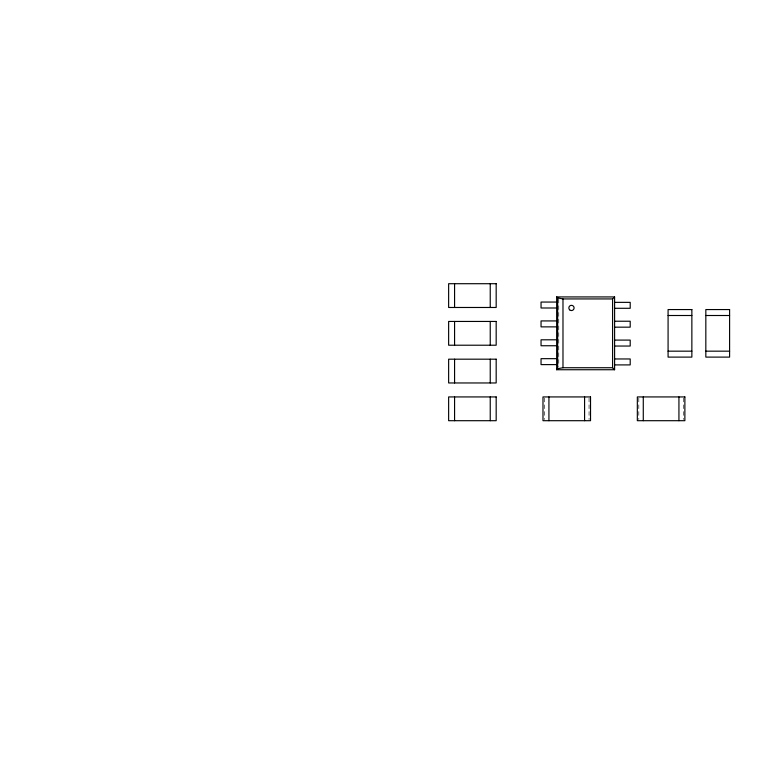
<?xml version="1.0" encoding="UTF-8"?>
<svg xmlns="http://www.w3.org/2000/svg" width="768" height="768" viewBox="0 0 768 768"><rect width="100%" height="100%" fill="white"/><g stroke="black" fill="none" stroke-linecap="round" stroke-linejoin="round"><path stroke-width="0.58" stroke-dasharray="3.84 2.88" d="M683.395 398.112L683.395 419.51M638.813 398.112L638.813 419.51M589.046 398.112L589.046 419.51M558.768 299.05L558.768 366.432M544.464 398.112L544.464 419.51"/><path stroke-width="1.15" d="M614.602 369.734L612.595 367.728L612.595 298.934L614.602 296.928L556.656 296.928L556.656 369.734L614.602 369.734L614.602 296.928M556.656 369.734L557.654 368.736L562.982 367.728L612.595 367.728M556.656 296.928L557.654 297.936L562.982 298.934L612.595 298.934M556.656 302.054L541.046 302.054L541.046 307.997L556.656 307.997M614.602 302.352L630.202 302.352L630.202 308.294L614.602 308.294M668.083 315.504L691.862 315.504M705.83 315.504L729.6 315.504M556.656 320.928L541.046 320.928L541.046 326.87L556.656 326.87M614.602 321.226L630.202 321.226L630.202 327.168L614.602 327.168M556.656 339.802L541.046 339.802L541.046 345.744L556.656 345.744M614.602 340.09L630.202 340.09L630.202 346.042L614.602 346.042M668.083 351.168L691.862 351.168M705.83 351.168L729.6 351.168M556.656 358.666L541.046 358.666L541.046 364.608L556.656 364.608M614.602 358.963L630.202 358.963L630.202 364.906L614.602 364.906M678.931 396.931L678.931 420.701M643.277 396.931L643.277 420.701M584.582 396.931L584.582 420.701M562.982 298.934L562.982 367.728M557.654 297.936L557.654 368.736M548.928 396.931L548.928 420.701M490.234 283.709L490.234 307.478M490.234 321.446L490.234 345.216M490.234 359.184L490.234 382.963M490.234 396.931L490.234 420.701M454.579 283.709L454.579 307.478M454.579 321.446L454.579 345.216M454.579 359.184L454.579 382.963M454.579 396.931L454.579 420.701M496.176 283.709L448.637 283.709L448.637 307.478L496.176 307.478L496.176 283.709M691.862 309.562L668.083 309.562L668.083 357.11L691.862 357.11L691.862 309.562M729.6 309.562L705.83 309.562L705.83 357.11L729.6 357.11L729.6 309.562M496.176 321.446L448.637 321.446L448.637 345.216L496.176 345.216L496.176 321.446M496.176 359.184L448.637 359.184L448.637 382.963L496.176 382.963L496.176 359.184M496.176 396.931L448.637 396.931L448.637 420.701L496.176 420.701L496.176 396.931M590.525 396.931L542.986 396.931L542.986 420.701L590.525 420.701L590.525 396.931M684.874 396.931L637.334 396.931L637.334 420.701L684.874 420.701L684.874 396.931M569.606 309.802A2.63 2.63 0 0 0 574.003 308.621A2.63 2.63 0 0 0 570.787 305.405A2.63 2.63 0 0 0 569.606 309.802"/></g></svg>
